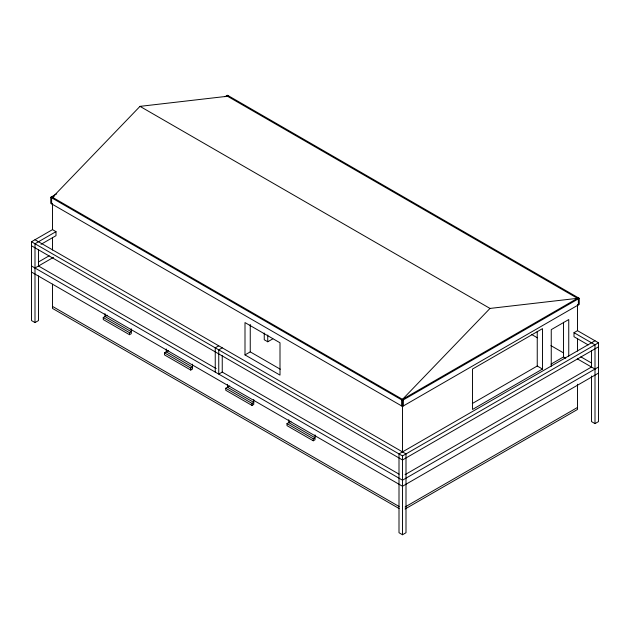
<?xml version="1.0" encoding="UTF-8"?>
<svg xmlns="http://www.w3.org/2000/svg" width="630" height="630" viewBox="0 0 630 630"><rect width="100%" height="100%" fill="white"/><g stroke="black" fill="none" stroke-linecap="round" stroke-linejoin="round"><path stroke-width="0.94" d="M52.503 197.292L140.002 106.36L227.501 96.256L228.375 95.752M402.499 399.365L489.998 308.432L577.497 298.329M224.926 96.737L227.501 95.248L579.253 298.329L579.253 304.392L402.499 406.437L50.746 203.356L50.746 197.292L56.724 193.843M54.196 196.316L51.629 197.796L51.629 203.86M38.501 275.94L38.501 320.56L34.996 322.576L31.5 320.56L31.5 241.747L52.503 229.627L55.999 231.643L55.999 235.691L40.997 244.345M55.999 231.643L34.996 243.771L34.996 322.576M38.335 262.056L49.164 255.796M34.996 268.018L53.503 257.339M131.253 328.781L131.253 333.695L129.496 334.703L103.249 319.544L103.249 317.528L107.25 315.22M103.249 317.528L129.496 332.679L131.253 331.671L104.997 316.52L104.997 313.63M192.496 364.148L192.496 369.054L190.748 370.062L164.501 354.911L164.501 352.887L168.501 350.579M218.752 345.815L215.247 347.839L215.247 372.086M222.248 347.839L218.752 349.855L218.752 374.102L222.248 372.086L399.097 474.185M164.501 352.887L190.748 368.046L192.496 367.03L166.249 351.879L166.249 348.988M244.999 354.911L280.003 375.118L280.003 342.783L244.999 322.576L244.999 354.911L250.252 351.879L280.248 369.196M264.253 333.018L264.253 339.751L267.75 341.775L272.806 338.853M253.748 399.507L253.748 404.421L252 405.429L225.753 390.269L225.753 388.253L229.753 385.938M225.753 388.253L252 403.405L253.748 402.397L227.501 387.237L227.501 384.355M315 434.873L315 439.779L313.252 440.787L286.996 425.636L286.996 423.612L290.997 421.305M286.996 423.612L313.252 438.771L315 437.755L288.753 422.604L288.753 419.714M578.372 297.825L401.625 399.869L401.625 405.933M50.746 197.292L402.499 400.373L579.253 298.329M588.168 344.901L574.001 336.719L574.001 332.679L577.497 330.663L598.5 342.783L598.5 421.596L595.003 423.612L591.499 421.596L591.499 376.008M472.311 403.515L537.248 366.022L542.501 369.054L542.501 328.639L472.5 369.054L472.5 409.469L542.501 369.054M550.998 364.148L563.503 356.926L565.748 358.226M595.003 340.767L399.003 453.923L399.003 532.728L402.499 534.752L406.003 532.728L406.003 453.923L34.996 239.731M31.5 241.747L402.499 455.947L598.5 342.783M598.5 346.823L402.499 459.987L31.5 245.787M405.051 474.673L591.499 367.03L591.499 350.674M598.5 367.03L402.499 480.194L31.5 266.002M598.5 373.094L402.499 486.258L31.5 272.058M405.051 507.008L577.497 407.445M405.051 509.032L577.497 409.469L577.497 384.213M226.627 95.752L578.372 298.833L578.372 304.896M574.001 332.679L595.003 344.807L595.003 423.612M580.836 356.832L591.664 363.085M140.002 106.36L489.998 308.432M577.332 358.856L595.003 369.054M531.437 334.373L537.366 337.798M550.911 345.618L563.614 352.95M51.629 196.788L403.373 399.869L403.373 405.933M216.2 368.589L38.501 266.002L38.501 249.637M52.503 306.416L399.097 506.52M399.097 508.536L52.503 308.432L52.503 284.146M577.497 304.392L577.497 330.663M577.497 338.554L577.497 351.06M568.748 356.115L568.748 319.544L551.25 329.648L551.25 366.219M563.503 322.292L563.503 356.926M537.248 331.38L537.248 366.022M402.499 400.373L402.499 452.056M402.499 455.947L402.499 534.752M313.252 438.771L313.252 440.787M267.75 335.042L267.75 341.775M252 403.405L252 405.429M250.252 324.442L250.252 351.879M222.248 355.73L222.248 372.086M190.748 368.046L190.748 370.062M129.496 332.679L129.496 334.703M52.503 203.356L52.503 229.627M52.503 237.518L52.503 250.023"/></g></svg>
